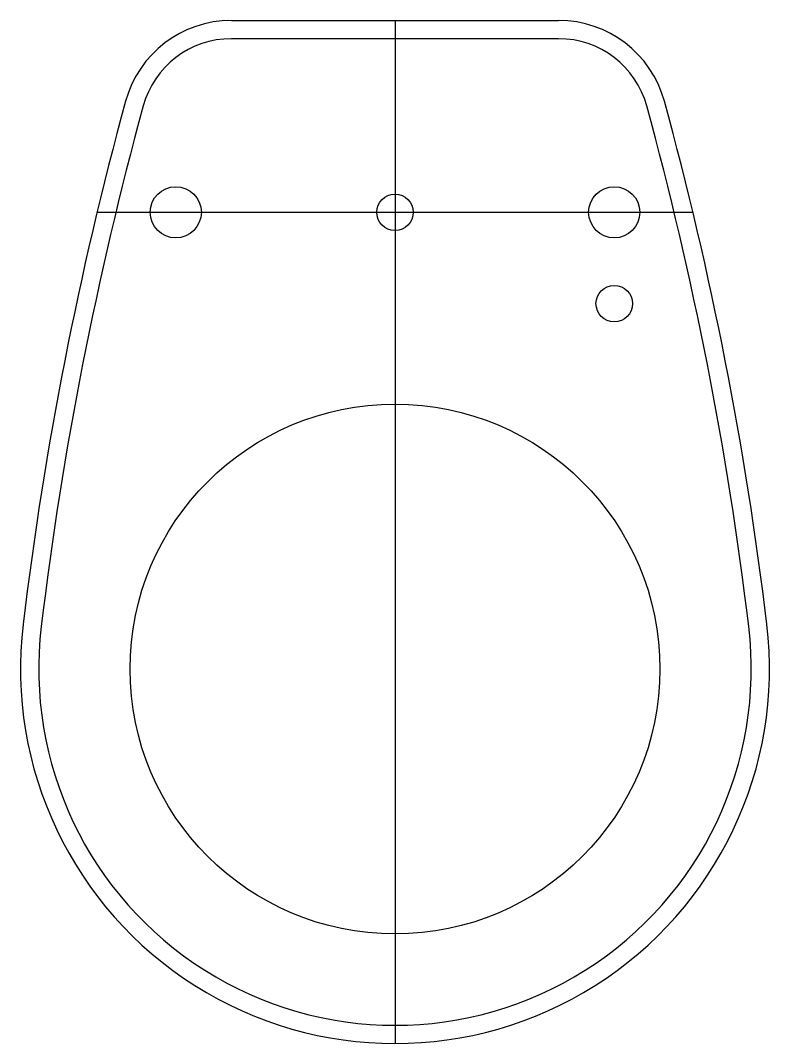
# Model space of a CAD drawing. Header units: millimetres. Extents: x -20.5 to 20.5, y -20.5 to 35.5.
import ezdxf

# ---------------------------------------------------------------- set-up
doc = ezdxf.new("R2010")
doc.units = ezdxf.units.MM
doc.layers.get('0').update_dxf_attribs({"linetype": 'CONTINUOUS'})

msp = doc.modelspace()

# ---------------------------------------------------------------- linework, layer by layer
for p, q in [((-8.958, 35.5), (8.958, 35.5)), ((0, 35.5), (0, -20.5)), ((-16.307, 25), (16.307, 25))]:
    msp.add_line(p, q)
msp.add_lwpolyline([(-19.361, 2.327, 1.127416), (19.361, 2.327, 0.036895), (13.78, 30.82, 0.337962), (8.958, 34.5), (-8.958, 34.5, 0.337962), (-13.78, 30.82, 0.036895)], format="xyb", close=True)
for centre, radius in [((-12, 25), 1.4), ((12, 25), 1.4), ((0, 25), 1), ((12, 20), 1), ((0, 0), 14.5)]:
    msp.add_circle(centre, radius)
for centre, radius, start, end in [((-8.958, 29.5), 6, 90, 164.6931), ((8.958, 29.5), 6, 15.3069, 90), ((176.231, -21.186), 198, 164.69314, 173.14503), ((-176.231, -21.186), 198, 6.85497, 15.30686), ((0, 0), 20.5, -186.855, 6.855)]:
    msp.add_arc(centre, radius, start, end)

doc.saveas('drawing.dxf')
